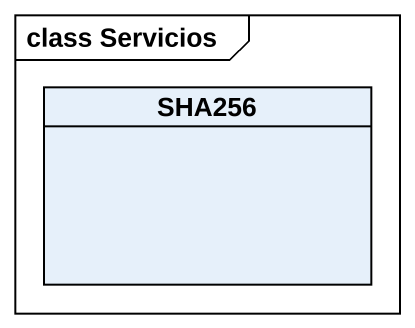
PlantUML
@startuml
mainframe class Servicios
hide circle
hide empty members
class SHA256
@enduml
